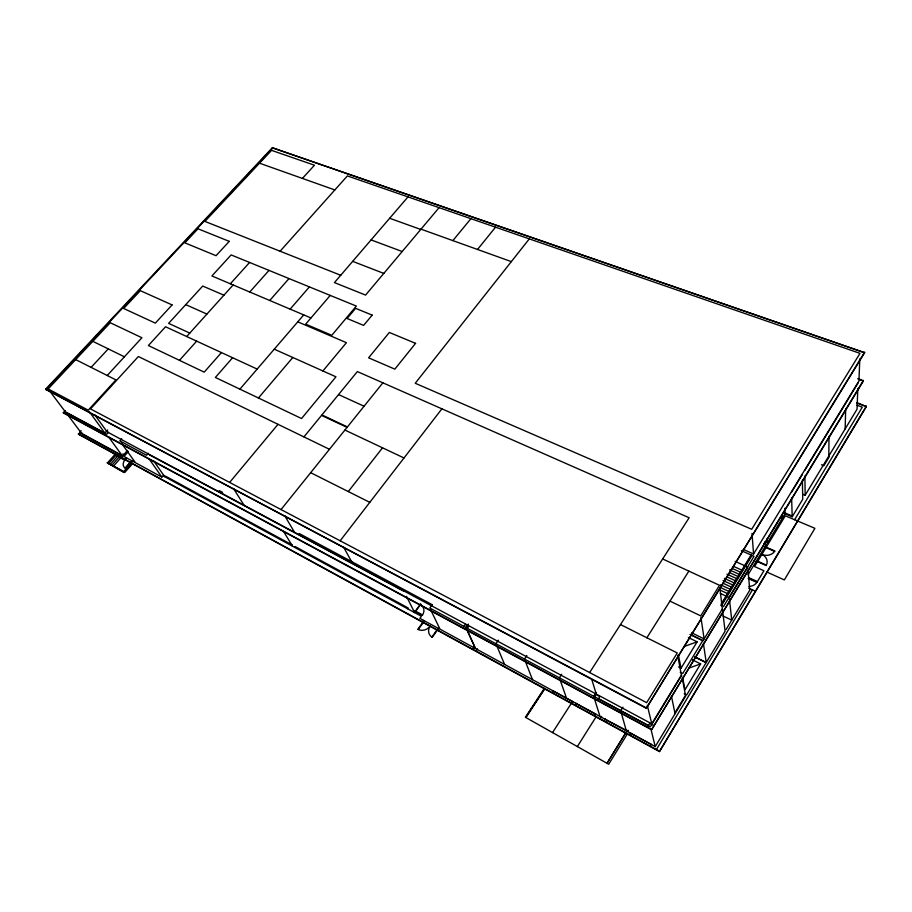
<?xml version="1.0" encoding="UTF-8"?>
<svg xmlns="http://www.w3.org/2000/svg" width="912" height="912" viewBox="0 0 912 912"><rect width="100%" height="100%" fill="white"/><g stroke="black" fill="none" stroke-linecap="round" stroke-linejoin="round"><path stroke-width="1.37" d="M828.803 456.046L829.008 436.244M845.15 428.936L845.686 408.496M857.827 388.523L857.041 409.214L805.171 495.239L802.571 494.167M859.799 358.883L858.944 380.999L753.574 553.983L743.189 549.366M65.083 410.446L63.509 412.988L651.556 729.76L863.402 380.942L858.078 378.48M864.622 352.705L272.312 147.755L45.6 389.23L646.312 708.293L864.622 352.705L272.312 147.755M81.134 430.738L78.592 434.317L659.456 751.579L866.377 406.592L857.041 402.648M656.401 749.573L752.446 589.847M794.603 519.737L862.285 407.185L856.881 405.202M659.456 751.579L866.4 406.068M784.844 508.315L785.05 513.752L792.197 516.762L802.731 499.286L802.389 480.031M675.382 712.101L685.14 695.902M829.51 456.331L823.867 465.69L821.507 464.744M430.418 609.273L440.006 629.166L655.226 746.62L685.63 696.152L682.256 677.981M695.035 656.879L706.241 662.465L725.086 631.172L719.842 588.08M726.112 629.462L749.755 590.201L748.045 569.806M748.741 577.661L748.239 578.482L756.903 582.426M650.017 746.084L651.065 744.34M651.556 744.614L630.192 732.963M692.105 659.661L700.621 663.913L685.037 689.711L682.529 677.263M651.556 729.76L863.425 380.384M748.057 574.742L766.411 544.487L763.891 543.381M764.792 541.762L767.368 542.891L785.665 512.726M678.562 666.911L681.059 668.177L697.133 641.831L688.389 637.534M721.153 604.04L751.078 554.998M720.925 605.477L751.568 555.214M647.417 727.16L649.72 723.364L653.767 725.542M721.426 605.705L752.058 555.431M791.468 492.32L802.298 474.536M804.794 470.421L858.032 383.006M651.487 724.322L681.378 675.199L677.764 655.728M681.743 675.188L650.37 726.75L465.952 627.604L468.392 624.104M723.421 606.651L754.042 556.309L741.376 550.677M722.418 608.863L702.992 640.783L690.202 634.524M629.622 734.947L630.671 733.225M646.312 708.293L864.644 352.123M625.769 732.849L626.829 731.139M627.308 731.401L628.003 730.261M627.787 731.652L628.482 730.523M627.456 733.761L608.703 764.245L525.38 717.265L544.327 688.366M620.696 710.801L622.942 707.199M603.915 720.913L605.42 718.508M606.377 719.99L627.581 730.945M605.796 721.939L606.856 720.252M600.153 718.861L601.658 716.467M594.544 715.795L595.593 714.107M596.06 714.37L575.7 703.266M577.342 746.563L596.174 716.684M646.882 637.762L688.856 571.106M597.531 700.302L599.857 696.62L596.003 694.556L593.666 698.216M593.689 696.278L595.981 692.675M575.096 705.181L576.156 703.517M589.642 672.566L689.13 517.754L357.356 371.583L321.89 414.949L347.415 426.941M552.547 732.587L572.497 701.522M572.953 701.773L553.003 690.897M552.387 692.778L553.447 691.136M559.364 677.821L561.689 674.253M524.468 659.057L526.84 655.523M495.911 643.712L498.328 640.19M475.961 651.043L477.478 648.831M472.61 649.207L474.126 647.007M462.943 627.821L465.291 624.446L468.722 626.293L466.363 629.668M431.878 637.078L437.042 629.793M438.524 628.493L432.277 637.294A9.177 8.003 -28.6 0 1 430.19 626.054A9.12 7.889 -29.2 0 1 417.81 629.326L424.057 620.616M437.851 630.238L438.923 628.721L419.873 618.336L421.378 616.25L164.057 476.349M432.299 604.565L429.814 608.03L466.032 627.49M422.587 621.893L423.658 620.399M418.209 629.554L423.385 622.337M413.467 611.941L414.173 610.96L422.29 615.361A9.063 7.775 -29.1 0 0 420.295 604.394M414.447 612.476L420.66 603.881M420.489 604.508L414.641 612.59L406.444 596.311M407.561 608.737L408.131 607.951L295.009 546.505M340.153 540.793L441.898 408.827M348.281 491.568L382.527 447.826M529.302 238.887L415.234 383.268L751.693 529.279L860.005 353.354L347.392 175.913L280.098 251.233M281.033 509.569L382.869 382.823M477.523 249.466L495.535 227.191M303.947 436.905L321.537 415.382L347.062 427.386M452.876 240.608L470.923 218.675M229.653 482.425L278.012 424.319M322.894 370.967L346.423 342.684L297.779 321.833M439.082 207.651L365.575 295.089L334.442 282.595L407.995 196.901M258.438 397.985L292.82 357.493M330.235 295.42L305.668 324.136L331.774 335.308L356.341 306.079L231.135 254.927L211.915 275.971L310.958 317.957M121.478 443.198L135.5 462.737L161.857 477.09L163.681 474.97M239.913 389.15L303.742 314.891M290.13 309.122L309.407 286.904M148.314 453.253L146.558 455.259L119.825 440.895L121.706 438.786M232.594 357.743L215.369 377.454L301.553 418.54L335.958 376.816L274.261 349.182M269.735 300.481L289.001 278.57M125.104 468.095L130.234 462.259M131.944 460.799L125.4 468.255A8.003 5.734 -33.6 0 1 125.218 459.523L126.631 457.904M130.815 462.578L132.24 460.959M131.408 462.897L123.861 471.515L107.16 462.76L124.75 472.496L132.593 463.547M123.861 472.006L131.704 463.068M132.001 463.228L123.872 472.496L108.608 463.558M124.921 459.363L126.346 457.744M221.434 352.579L204.208 372.142L148.394 345.534L165.539 326.758L257.161 369.086M110.5 464.128L117.477 456.239M112.108 465.017L119.084 457.117M113.715 465.907L120.692 457.995M108.562 432.22L106.681 434.317L65.801 412.338L82.194 434.169L122.539 456.148L127.623 450.403M128.239 451.657L123.998 456.467L134.383 462.133M124.043 458.884L114.992 454.415M124.34 459.044L123.77 459.682L114.422 454.575L114.992 453.937M107.456 462.92L115.277 454.096M108.904 463.239L115.87 455.373M249.751 292.011L269.006 270.397M179.47 360.343L196.661 341.134M49.795 391.134L65.311 411.802L104.869 433.063L107.65 429.974M230.337 283.78L249.58 262.462M186.686 336.528L233.13 284.966M78.592 434.317L80.518 432.208M79.948 434.796L81.841 432.698M302.408 178.421L314.458 165.22L271.559 150.355L204.904 221.411L340.723 275.264M107.217 375.505L141.907 337.748L110.261 322.745L48.165 388.957L88.236 410.183L115.915 379.894L75.696 359.602M63.509 412.988L65.436 410.89M91.097 367.376L108.254 348.897M45.965 389.709L272.54 148.291M683.84 646.597L697.133 641.831M688.594 668.222L700.621 663.913M259.532 163.191L334.852 189.947M858.044 379.027L863.402 380.942M421.002 229.163L511.336 261.619M389.652 218.276L420.751 229.459M857.018 403.172L866.377 406.592M371.081 239.902L402.203 251.53M352.67 261.356L383.804 273.406M786.589 513.661L792.551 516.169M223.919 295.192L202.715 286.049L168.629 323.372L189.787 333.097M765.316 546.288L766.513 546.812M765.077 546.687L774.892 550.996A9.644 8.117 2.2 0 1 761.896 554.428A9.679 8.231 2.3 0 1 766.148 565.531L756.31 561.142M766.023 547.61L774.653 551.395M185.74 304.631L206.921 314.07M757.747 561.279L766.388 565.132M756.059 561.553L757.256 562.077M766.832 572.041L784.366 579.918L814.883 528.31L785.289 515.804L754.555 566.534L763.925 570.741L757.405 581.594L748.592 577.592M735.118 561.37L747.817 567.093L729.269 597.588L720.343 593.427M733.373 566.284L741.844 570.125M732.074 568.393L740.555 572.234M748.49 578.071L757.154 582.004A9.724 8.345 2.4 0 1 748.946 586.45M729.577 569.943L739.267 574.355M729.486 572.611L737.968 576.475M338.557 394.577L364.07 406.216M726.978 574.172L736.679 578.596M726.887 576.84L735.38 580.727M748.706 588.137L755.341 591.181M724.379 578.402L734.08 582.859M723.068 580.522L732.769 584.991M722.977 583.213L731.47 587.134M720.457 584.786L730.159 589.277M662.648 558.965L719.511 585.31L700.724 615.874L669.967 601.122M720.355 587.476L728.859 591.421M720.252 590.189L727.548 593.575M344.918 430.065L404.016 457.972M723.056 615.999L731.743 620.126L729.418 599.002M329.46 449.297L138.35 356.524L90.493 408.929L646.665 702.673L677.24 652.958L620.491 624.56M691.649 632.791L704.121 638.89L700.918 617.219M92.819 341.339L124.408 356.797M690.304 634.433L702.787 640.555L682.746 673.501L680.238 672.224M694.648 656.971L706.105 662.682L686.679 694.933L684.239 693.679M310.661 472.69L369.782 502.352M45.6 389.23L646.209 707.849M219.188 490.531L222.551 492.332M299.113 533.452L353.286 562.453M354.244 562.966L431.832 604.508M149.443 454.837L403.925 591.295M598.546 698.695L648.421 725.496M63.156 412.532L651.453 729.338M126.779 451.349L127.954 451.976M126.506 451.668L127.68 452.306M415.45 611.097L422.575 614.962M165.243 476.018L292.387 545.08M413.888 611.348L414.88 611.884M122.789 453.914L123.952 454.552M82.468 433.85L121.649 455.191M78.272 433.884L659.353 751.18M89.068 411.323L104.869 433.063M108.357 436.609L122.539 456.148M94.643 414.652L107.069 431.832L651.784 723.843L647.303 705.318M148.975 458.702L161.857 477.09M153.444 460.583L164.673 476.68M233.449 488.444L244.097 505.294M283.757 531.742L292.513 546.185M284.601 515.565L294.565 532.346M343.414 546.744L352.545 563.422M467.138 629.964L475.426 648.466L467.058 630.067M497.006 646.312L504.632 664.54M524.97 660.356L532.517 679.736M560.264 680.375L566.569 698.296M594.111 697.634L600.039 716.536M591.717 679.292L596.288 694.1M621.072 712.135L626.35 730.877M651.02 729.395L655.226 746.62M671.392 695.867L675.051 713.72M678.323 654.599L681.059 668.177M703.403 643.496L706.241 662.465M752.012 533.395L753.574 553.983M767.129 538.673L767.368 542.891M781.926 514.562L782.086 518.62M791.627 497.747L792.197 516.762M804.886 475.939L805.171 495.239M625.495 733.305L607.301 762.831L625.495 733.305M544.487 689.05L526.121 717.071L544.487 689.05M415.564 343.345L394.85 369.143L368.608 357.823L389.333 332.458L415.564 343.345M372.176 315.119L363.637 325.39L347.073 318.493L355.612 308.336L372.176 315.119M229.254 241.349L216.053 255.702L184.817 242.82L197.995 228.787L229.254 241.349M172.083 304.916L155.336 323.133L123.656 308.473L140.345 290.677L172.083 304.916"/></g></svg>
